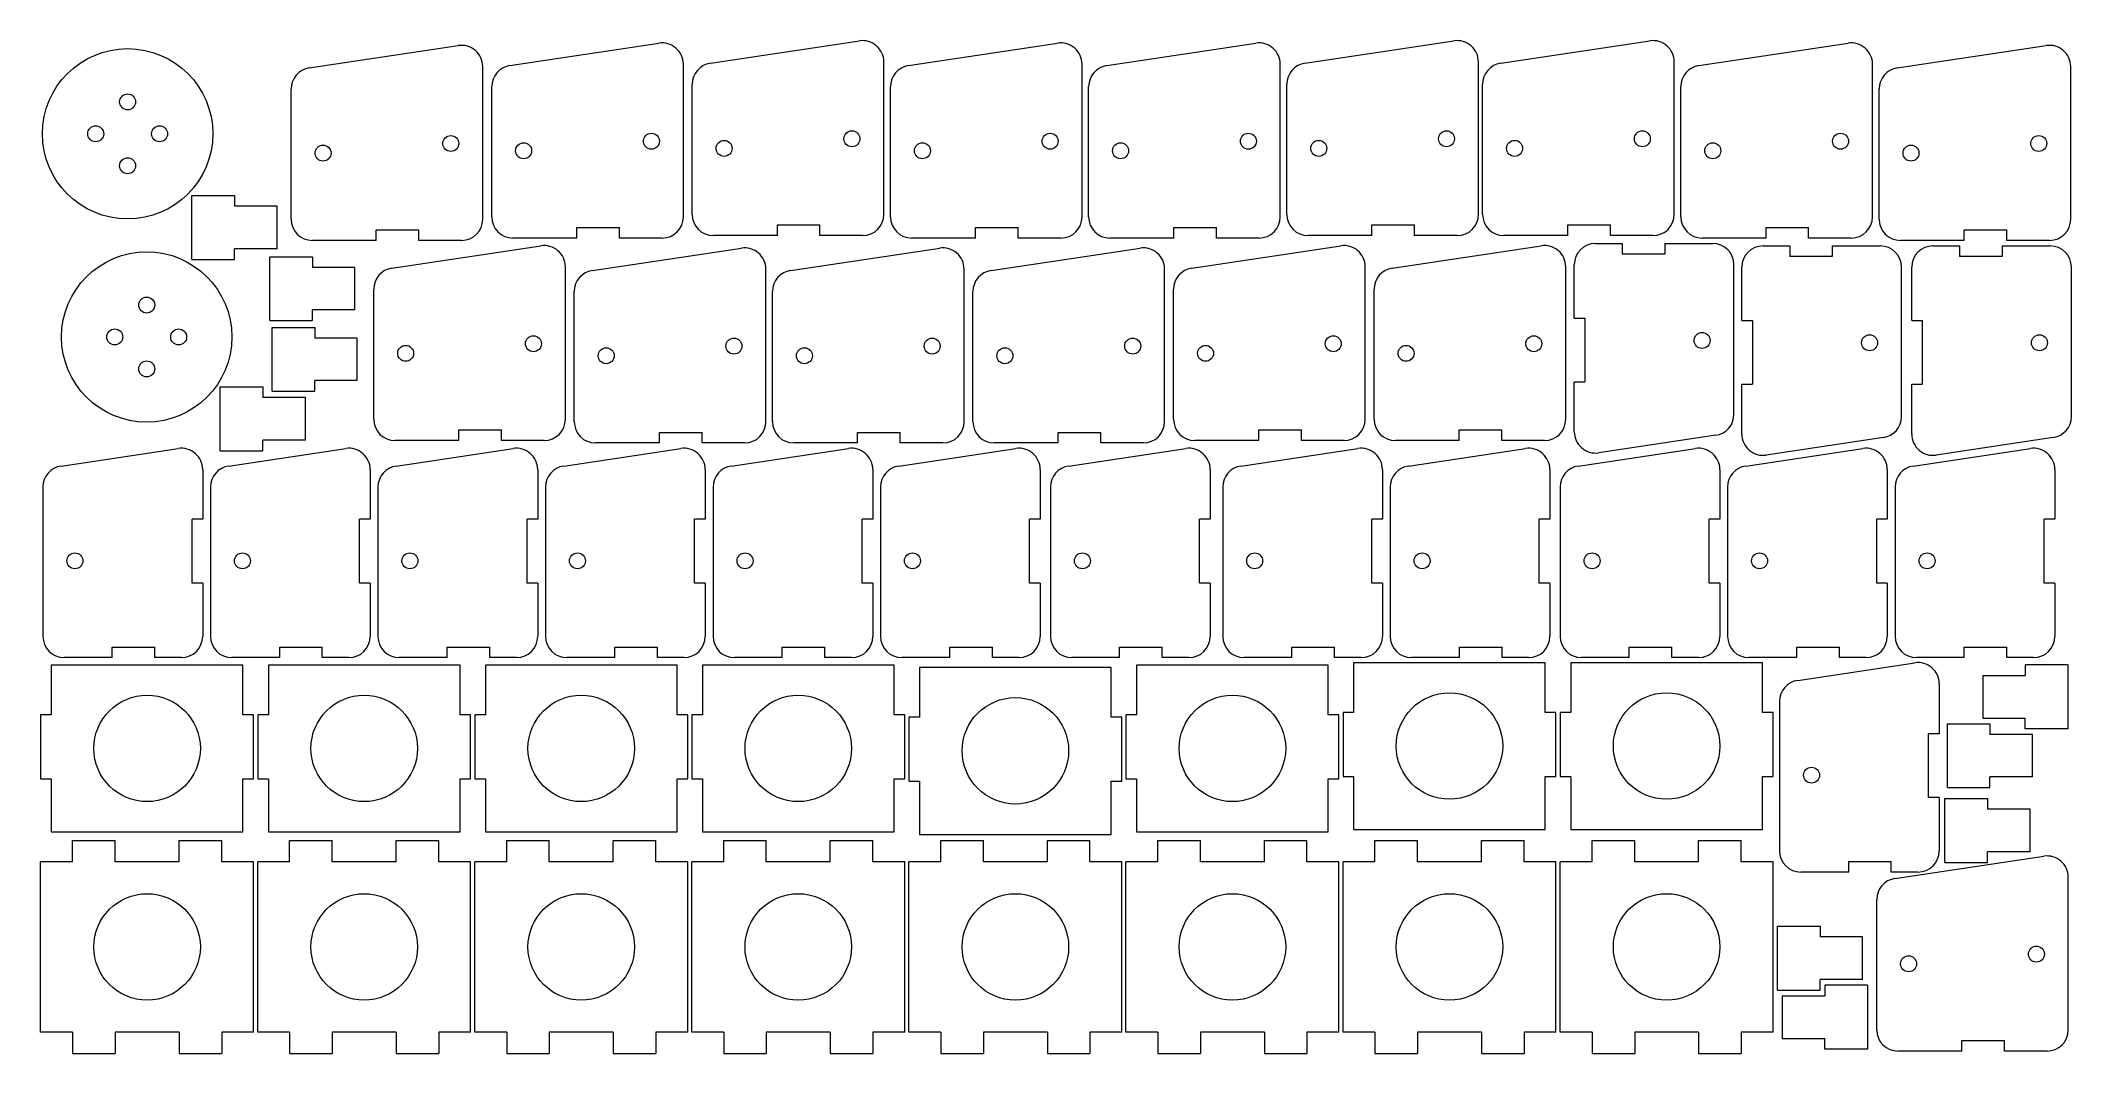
# Model space of a CAD drawing. Header units: inches. Extents: x 0.1 to 23.9, y 0 to 11.9.
import ezdxf

# ---------------------------------------------------------------- set-up
doc = ezdxf.new("R2010")
doc.units = ezdxf.units.IN
doc.header["$MEASUREMENT"] = 0

msp = doc.modelspace()

# ---------------------------------------------------------------- linework, layer by layer
at = {"color": 7, "linetype": 'Continuous', "lineweight": 15}
for p, q in [((7.939, 11.673), (9.689, 11.936)), ((14.919, 11.673), (16.669, 11.936)), ((17.218, 11.673), (18.968, 11.936)), ((3.23, 11.618), (4.98, 11.88)), ((5.585, 11.646), (7.335, 11.908)), ((9.976, 9.898), (9.976, 11.688)), ((10.266, 11.646), (12.016, 11.908)), ((12.592, 11.646), (14.342, 11.908)), ((16.956, 9.898), (16.956, 11.688)), ((19.255, 9.898), (19.255, 11.688)), ((19.545, 11.646), (21.295, 11.908)), ((21.872, 11.618), (23.622, 11.88)), ((5.267, 9.842), (5.267, 11.633)), ((7.622, 9.87), (7.622, 11.661)), ((12.303, 9.87), (12.303, 11.661)), ((14.63, 9.87), (14.63, 11.661)), ((21.582, 9.87), (21.582, 11.661)), ((23.909, 9.842), (23.909, 11.633)), ((3.017, 9.842), (3.017, 11.371)), ((5.372, 9.87), (5.372, 11.398)), ((7.726, 9.898), (7.726, 11.426)), ((10.053, 9.87), (10.053, 11.398)), ((12.38, 9.87), (12.38, 11.398)), ((14.706, 9.898), (14.706, 11.426)), ((17.005, 9.898), (17.005, 11.426)), ((19.332, 9.87), (19.332, 11.398)), ((21.659, 9.842), (21.659, 11.371)), ((1.853, 10.119), (2.353, 10.119)), ((1.853, 9.369), (1.853, 10.119)), ((2.353, 10.119), (2.353, 9.994)), ((2.853, 9.994), (2.353, 9.994)), ((2.853, 9.494), (2.853, 9.994)), ((4.017, 9.592), (3.267, 9.592)), ((4.017, 9.592), (4.017, 9.717)), ((4.017, 9.717), (4.517, 9.717)), ((4.517, 9.592), (4.517, 9.717)), ((5.017, 9.592), (4.517, 9.592)), ((6.372, 9.62), (5.622, 9.62)), ((6.372, 9.62), (6.372, 9.745)), ((6.372, 9.745), (6.872, 9.745)), ((6.872, 9.62), (6.872, 9.745)), ((7.372, 9.62), (6.872, 9.62)), ((8.726, 9.648), (7.976, 9.648)), ((8.726, 9.648), (8.726, 9.773)), ((8.726, 9.773), (9.226, 9.773)), ((9.226, 9.648), (9.226, 9.773)), ((9.726, 9.648), (9.226, 9.648)), ((11.053, 9.62), (10.303, 9.62)), ((11.053, 9.62), (11.053, 9.745)), ((11.053, 9.745), (11.553, 9.745)), ((11.553, 9.62), (11.553, 9.745)), ((12.053, 9.62), (11.553, 9.62)), ((13.38, 9.62), (12.63, 9.62)), ((13.38, 9.62), (13.38, 9.745)), ((13.38, 9.745), (13.88, 9.745)), ((13.88, 9.62), (13.88, 9.745)), ((14.38, 9.62), (13.88, 9.62)), ((15.706, 9.648), (14.956, 9.648)), ((15.706, 9.648), (15.706, 9.773)), ((15.706, 9.773), (16.206, 9.773)), ((16.206, 9.648), (16.206, 9.773)), ((16.706, 9.648), (16.206, 9.648)), ((18.005, 9.648), (17.255, 9.648)), ((18.005, 9.648), (18.005, 9.773)), ((18.005, 9.773), (18.505, 9.773)), ((18.331, 9.555), (18.643, 9.555)), ((18.505, 9.648), (18.505, 9.773)), ((19.005, 9.648), (18.505, 9.648)), ((18.643, 9.555), (18.643, 9.43)), ((19.143, 9.555), (19.706, 9.555)), ((19.143, 9.555), (19.143, 9.43)), ((20.332, 9.62), (19.582, 9.62)), ((20.332, 9.62), (20.332, 9.745)), ((20.332, 9.745), (20.832, 9.745)), ((20.832, 9.62), (20.832, 9.745)), ((21.332, 9.62), (20.832, 9.62)), ((22.659, 9.592), (21.909, 9.592)), ((22.659, 9.592), (22.659, 9.717)), ((22.659, 9.717), (23.159, 9.717)), ((23.159, 9.592), (23.159, 9.717)), ((23.659, 9.592), (23.159, 9.592)), ((1.853, 9.369), (2.353, 9.369)), ((2.353, 9.369), (2.353, 9.494)), ((2.853, 9.494), (2.353, 9.494)), ((2.767, 9.4), (3.267, 9.4)), ((2.767, 8.65), (2.767, 9.4)), ((3.267, 9.4), (3.267, 9.275)), ((4.2, 9.267), (5.95, 9.529)), ((6.554, 9.239), (8.304, 9.502)), ((8.881, 9.239), (10.631, 9.502)), ((11.235, 9.239), (12.985, 9.502)), ((13.59, 9.267), (15.34, 9.529)), ((15.944, 9.267), (17.694, 9.529)), ((18.081, 8.68), (18.081, 9.305)), ((19.143, 9.43), (18.643, 9.43)), ((19.956, 7.551), (19.956, 9.305)), ((20.298, 9.527), (20.61, 9.527)), ((20.61, 9.527), (20.61, 9.402)), ((21.11, 9.402), (20.61, 9.402)), ((21.11, 9.527), (21.673, 9.527)), ((21.11, 9.527), (21.11, 9.402)), ((22.292, 9.527), (22.604, 9.527)), ((22.604, 9.527), (22.604, 9.402)), ((23.104, 9.402), (22.604, 9.402)), ((23.104, 9.527), (23.667, 9.527)), ((23.104, 9.527), (23.104, 9.402)), ((3.767, 9.275), (3.267, 9.275)), ((3.767, 8.775), (3.767, 9.275)), ((6.237, 7.491), (6.237, 9.282)), ((8.591, 7.463), (8.591, 9.254)), ((10.918, 7.463), (10.918, 9.254)), ((13.272, 7.463), (13.272, 9.254)), ((15.627, 7.491), (15.627, 9.282)), ((17.981, 7.491), (17.981, 9.282)), ((20.048, 8.652), (20.048, 9.277)), ((21.923, 7.524), (21.923, 9.277)), ((22.042, 8.652), (22.042, 9.277)), ((23.917, 7.524), (23.917, 9.277)), ((3.987, 7.491), (3.987, 9.019)), ((6.341, 7.463), (6.341, 8.992)), ((8.668, 7.463), (8.668, 8.992)), ((11.022, 7.463), (11.022, 8.992)), ((13.377, 7.491), (13.377, 9.019)), ((15.731, 7.491), (15.731, 9.019)), ((2.767, 8.65), (3.267, 8.65)), ((3.267, 8.65), (3.267, 8.775)), ((3.767, 8.775), (3.267, 8.775)), ((18.081, 8.68), (18.206, 8.68)), ((18.206, 8.68), (18.206, 7.93)), ((20.048, 8.652), (20.173, 8.652)), ((20.173, 8.652), (20.173, 7.902)), ((22.042, 8.652), (22.167, 8.652)), ((22.167, 8.652), (22.167, 7.902)), ((2.794, 8.57), (3.294, 8.57)), ((2.794, 7.82), (2.794, 8.57)), ((3.294, 8.57), (3.294, 8.445)), ((3.794, 8.445), (3.294, 8.445)), ((3.794, 7.945), (3.794, 8.445)), ((2.185, 7.872), (2.685, 7.872)), ((2.185, 7.122), (2.185, 7.872)), ((2.685, 7.872), (2.685, 7.747)), ((3.294, 7.82), (3.294, 7.945)), ((3.794, 7.945), (3.294, 7.945)), ((18.081, 7.93), (18.206, 7.93)), ((18.081, 7.345), (18.081, 7.93)), ((20.048, 7.902), (20.173, 7.902)), ((20.048, 7.318), (20.048, 7.902)), ((22.042, 7.902), (22.167, 7.902)), ((22.042, 7.318), (22.042, 7.902)), ((3.185, 7.747), (2.685, 7.747)), ((2.794, 7.82), (3.294, 7.82)), ((3.185, 7.247), (3.185, 7.747)), ((2.685, 7.122), (2.685, 7.247)), ((3.185, 7.247), (2.685, 7.247)), ((4.987, 7.241), (4.237, 7.241)), ((4.987, 7.241), (4.987, 7.366)), ((4.987, 7.366), (5.487, 7.366)), ((5.487, 7.241), (5.487, 7.366)), ((5.987, 7.241), (5.487, 7.241)), ((7.341, 7.213), (6.591, 7.213)), ((7.341, 7.213), (7.341, 7.338)), ((7.341, 7.338), (7.841, 7.338)), ((7.841, 7.213), (7.841, 7.338)), ((8.341, 7.213), (7.841, 7.213)), ((9.668, 7.213), (8.918, 7.213)), ((9.668, 7.213), (9.668, 7.338)), ((9.668, 7.338), (10.168, 7.338)), ((10.168, 7.213), (10.168, 7.338)), ((10.668, 7.213), (10.168, 7.213)), ((12.022, 7.213), (11.272, 7.213)), ((12.022, 7.213), (12.022, 7.338)), ((12.022, 7.338), (12.522, 7.338)), ((12.522, 7.213), (12.522, 7.338)), ((13.022, 7.213), (12.522, 7.213)), ((14.377, 7.241), (13.627, 7.241)), ((14.377, 7.241), (14.377, 7.366)), ((14.377, 7.366), (14.877, 7.366)), ((14.877, 7.241), (14.877, 7.366)), ((15.377, 7.241), (14.877, 7.241)), ((16.731, 7.241), (15.981, 7.241)), ((16.731, 7.241), (16.731, 7.366)), ((16.731, 7.366), (17.231, 7.366)), ((17.231, 7.241), (17.231, 7.366)), ((17.731, 7.241), (17.231, 7.241)), ((19.743, 7.304), (18.368, 7.098)), ((21.71, 7.277), (20.335, 7.07)), ((23.704, 7.277), (22.329, 7.07)), ((0.317, 6.942), (1.692, 7.148)), ((2.185, 7.122), (2.685, 7.122)), ((2.284, 6.942), (3.659, 7.148)), ((4.25, 6.942), (5.625, 7.148)), ((6.217, 6.942), (7.592, 7.148)), ((8.184, 6.942), (9.559, 7.148)), ((10.15, 6.942), (11.525, 7.148)), ((12.145, 6.942), (13.52, 7.148)), ((14.167, 6.942), (15.542, 7.148)), ((16.133, 6.942), (17.508, 7.148)), ((18.128, 6.942), (19.503, 7.148)), ((20.094, 6.942), (21.469, 7.148)), ((22.061, 6.942), (23.436, 7.148)), ((0.104, 6.695), (0.104, 4.942)), ((1.979, 6.901), (1.979, 6.317)), ((2.071, 6.695), (2.071, 4.942)), ((3.946, 6.901), (3.946, 6.317)), ((4.037, 6.695), (4.037, 4.942)), ((5.912, 6.901), (5.912, 6.317)), ((6.004, 6.695), (6.004, 4.942)), ((7.879, 6.901), (7.879, 6.317)), ((7.971, 6.695), (7.971, 4.942)), ((9.846, 6.901), (9.846, 6.317)), ((9.937, 6.695), (9.937, 4.942)), ((11.812, 6.901), (11.812, 6.317)), ((11.932, 6.695), (11.932, 4.942)), ((13.807, 6.901), (13.807, 6.317)), ((13.954, 6.695), (13.954, 4.942)), ((15.829, 6.901), (15.829, 6.317)), ((15.92, 6.695), (15.92, 4.942)), ((17.795, 6.901), (17.795, 6.317)), ((17.915, 6.695), (17.915, 4.942)), ((19.79, 6.901), (19.79, 6.317)), ((19.881, 6.695), (19.881, 4.942)), ((21.756, 6.901), (21.756, 6.317)), ((21.848, 6.695), (21.848, 4.942)), ((23.723, 6.901), (23.723, 6.317)), ((1.854, 5.567), (1.854, 6.317)), ((1.979, 6.317), (1.854, 6.317)), ((3.821, 5.567), (3.821, 6.317)), ((3.946, 6.317), (3.821, 6.317)), ((5.787, 5.567), (5.787, 6.317)), ((5.912, 6.317), (5.787, 6.317)), ((7.754, 5.567), (7.754, 6.317)), ((7.879, 6.317), (7.754, 6.317)), ((9.721, 5.567), (9.721, 6.317)), ((9.846, 6.317), (9.721, 6.317)), ((11.687, 5.567), (11.687, 6.317)), ((11.812, 6.317), (11.687, 6.317)), ((13.682, 5.567), (13.682, 6.317)), ((13.807, 6.317), (13.682, 6.317)), ((15.704, 5.567), (15.704, 6.317)), ((15.829, 6.317), (15.704, 6.317)), ((17.67, 5.567), (17.67, 6.317)), ((17.795, 6.317), (17.67, 6.317)), ((19.665, 5.567), (19.665, 6.317)), ((19.79, 6.317), (19.665, 6.317)), ((21.631, 5.567), (21.631, 6.317)), ((21.756, 6.317), (21.631, 6.317)), ((23.598, 5.567), (23.598, 6.317)), ((23.723, 6.317), (23.598, 6.317)), ((1.979, 5.567), (1.854, 5.567)), ((1.979, 5.567), (1.979, 4.942)), ((3.946, 5.567), (3.821, 5.567)), ((3.946, 5.567), (3.946, 4.942)), ((5.912, 5.567), (5.787, 5.567)), ((5.912, 5.567), (5.912, 4.942)), ((7.879, 5.567), (7.754, 5.567)), ((7.879, 5.567), (7.879, 4.942)), ((9.846, 5.567), (9.721, 5.567)), ((9.846, 5.567), (9.846, 4.942)), ((11.812, 5.567), (11.687, 5.567)), ((11.812, 5.567), (11.812, 4.942)), ((13.807, 5.567), (13.682, 5.567)), ((13.807, 5.567), (13.807, 4.942)), ((15.829, 5.567), (15.704, 5.567)), ((15.829, 5.567), (15.829, 4.942)), ((17.795, 5.567), (17.67, 5.567)), ((17.795, 5.567), (17.795, 4.942)), ((19.79, 5.567), (19.665, 5.567)), ((19.79, 5.567), (19.79, 4.942)), ((21.756, 5.567), (21.631, 5.567)), ((21.756, 5.567), (21.756, 4.942)), ((23.723, 5.567), (23.598, 5.567)), ((23.723, 5.567), (23.723, 4.942)), ((0.917, 4.692), (0.917, 4.817)), ((0.917, 4.817), (1.417, 4.817)), ((1.417, 4.692), (1.417, 4.817)), ((2.883, 4.692), (2.883, 4.817)), ((2.883, 4.817), (3.383, 4.817)), ((3.383, 4.692), (3.383, 4.817)), ((4.85, 4.692), (4.85, 4.817)), ((4.85, 4.817), (5.35, 4.817)), ((5.35, 4.692), (5.35, 4.817)), ((6.817, 4.692), (6.817, 4.817)), ((6.817, 4.817), (7.317, 4.817)), ((7.317, 4.692), (7.317, 4.817)), ((8.783, 4.692), (8.783, 4.817)), ((8.783, 4.817), (9.283, 4.817)), ((9.283, 4.692), (9.283, 4.817)), ((10.75, 4.692), (10.75, 4.817)), ((10.75, 4.817), (11.25, 4.817)), ((11.25, 4.692), (11.25, 4.817)), ((12.744, 4.692), (12.744, 4.817)), ((12.744, 4.817), (13.244, 4.817)), ((13.244, 4.692), (13.244, 4.817)), ((14.766, 4.692), (14.766, 4.817)), ((14.766, 4.817), (15.266, 4.817)), ((15.266, 4.692), (15.266, 4.817)), ((16.733, 4.692), (16.733, 4.817)), ((16.733, 4.817), (17.233, 4.817)), ((17.233, 4.692), (17.233, 4.817)), ((18.727, 4.692), (18.727, 4.817)), ((18.727, 4.817), (19.227, 4.817)), ((19.227, 4.692), (19.227, 4.817)), ((20.694, 4.692), (20.694, 4.817)), ((20.694, 4.817), (21.194, 4.817)), ((21.194, 4.692), (21.194, 4.817)), ((22.66, 4.692), (22.66, 4.817)), ((22.66, 4.817), (23.16, 4.817)), ((23.16, 4.692), (23.16, 4.817)), ((0.202, 4.604), (0.202, 4.02)), ((2.452, 4.604), (0.202, 4.604)), ((0.917, 4.692), (0.354, 4.692)), ((1.729, 4.692), (1.417, 4.692)), ((2.883, 4.692), (2.321, 4.692)), ((2.452, 4.02), (2.452, 4.604)), ((2.75, 4.604), (2.75, 4.02)), ((5, 4.604), (2.75, 4.604)), ((3.696, 4.692), (3.383, 4.692)), ((4.85, 4.692), (4.287, 4.692)), ((5, 4.02), (5, 4.604)), ((5.298, 4.604), (5.298, 4.02)), ((7.548, 4.604), (5.298, 4.604)), ((5.662, 4.692), (5.35, 4.692)), ((6.817, 4.692), (6.254, 4.692)), ((7.629, 4.692), (7.317, 4.692)), ((7.548, 4.02), (7.548, 4.604)), ((7.846, 4.604), (7.846, 4.02)), ((10.096, 4.604), (7.846, 4.604)), ((8.783, 4.692), (8.221, 4.692)), ((9.596, 4.692), (9.283, 4.692)), ((10.096, 4.02), (10.096, 4.604)), ((10.75, 4.692), (10.187, 4.692)), ((10.395, 4.577), (10.395, 3.992)), ((12.645, 4.577), (10.395, 4.577)), ((11.562, 4.692), (11.25, 4.692)), ((12.744, 4.692), (12.182, 4.692)), ((12.645, 3.992), (12.645, 4.577)), ((12.943, 4.604), (12.943, 4.02)), ((15.193, 4.604), (12.943, 4.604)), ((13.557, 4.692), (13.244, 4.692)), ((14.766, 4.692), (14.204, 4.692)), ((15.193, 4.02), (15.193, 4.604)), ((15.579, 4.692), (15.266, 4.692)), ((15.491, 4.632), (15.491, 4.047)), ((17.741, 4.632), (15.491, 4.632)), ((16.733, 4.692), (16.17, 4.692)), ((17.545, 4.692), (17.233, 4.692)), ((17.741, 4.047), (17.741, 4.632)), ((18.04, 4.632), (18.04, 4.047)), ((20.29, 4.632), (18.04, 4.632)), ((18.727, 4.692), (18.165, 4.692)), ((19.54, 4.692), (19.227, 4.692)), ((20.694, 4.692), (20.131, 4.692)), ((20.29, 4.047), (20.29, 4.632)), ((20.704, 4.425), (22.079, 4.631)), ((21.506, 4.692), (21.194, 4.692)), ((22.66, 4.692), (22.098, 4.692)), ((23.473, 4.692), (23.16, 4.692)), ((23.876, 4.608), (23.376, 4.608)), ((23.376, 4.608), (23.376, 4.483)), ((23.876, 4.608), (23.876, 3.858)), ((22.366, 4.384), (22.366, 3.799)), ((22.876, 4.483), (23.376, 4.483)), ((22.876, 4.483), (22.876, 3.983)), ((20.491, 4.178), (20.491, 2.424)), ((0.202, 4.02), (0.077, 4.02)), ((0.077, 4.02), (0.077, 3.27)), ((2.577, 4.02), (2.452, 4.02)), ((2.577, 3.27), (2.577, 4.02)), ((2.75, 4.02), (2.625, 4.02)), ((2.625, 4.02), (2.625, 3.27)), ((5.125, 4.02), (5, 4.02)), ((5.125, 3.27), (5.125, 4.02)), ((5.298, 4.02), (5.173, 4.02)), ((5.173, 4.02), (5.173, 3.27)), ((7.673, 4.02), (7.548, 4.02)), ((7.673, 3.27), (7.673, 4.02)), ((7.846, 4.02), (7.721, 4.02)), ((7.721, 4.02), (7.721, 3.27)), ((10.221, 4.02), (10.096, 4.02)), ((10.221, 3.27), (10.221, 4.02)), ((10.395, 3.992), (10.27, 3.992)), ((10.27, 3.992), (10.27, 3.242)), ((12.77, 3.992), (12.645, 3.992)), ((12.77, 3.242), (12.77, 3.992)), ((12.943, 4.02), (12.818, 4.02)), ((12.818, 4.02), (12.818, 3.27)), ((15.318, 4.02), (15.193, 4.02)), ((15.318, 3.27), (15.318, 4.02)), ((15.491, 4.047), (15.366, 4.047)), ((15.366, 4.047), (15.366, 3.297)), ((17.866, 4.047), (17.741, 4.047)), ((17.866, 3.297), (17.866, 4.047)), ((18.04, 4.047), (17.915, 4.047)), ((17.915, 4.047), (17.915, 3.297)), ((20.415, 4.047), (20.29, 4.047)), ((20.415, 3.297), (20.415, 4.047)), ((22.461, 3.916), (22.961, 3.916)), ((22.461, 3.166), (22.461, 3.916)), ((22.876, 3.983), (23.376, 3.983)), ((22.961, 3.916), (22.961, 3.791)), ((23.376, 3.858), (23.376, 3.983)), ((23.876, 3.858), (23.376, 3.858)), ((22.241, 3.049), (22.241, 3.799)), ((22.366, 3.799), (22.241, 3.799)), ((23.461, 3.791), (22.961, 3.791)), ((23.461, 3.291), (23.461, 3.791)), ((0.077, 3.27), (0.202, 3.27)), ((0.202, 3.27), (0.202, 2.645)), ((2.452, 2.645), (2.452, 3.27)), ((2.452, 3.27), (2.577, 3.27)), ((2.625, 3.27), (2.75, 3.27)), ((2.75, 3.27), (2.75, 2.645)), ((5, 2.645), (5, 3.27)), ((5, 3.27), (5.125, 3.27)), ((5.173, 3.27), (5.298, 3.27)), ((5.298, 3.27), (5.298, 2.645)), ((7.548, 2.645), (7.548, 3.27)), ((7.548, 3.27), (7.673, 3.27)), ((7.721, 3.27), (7.846, 3.27)), ((7.846, 3.27), (7.846, 2.645)), ((10.096, 2.645), (10.096, 3.27)), ((10.096, 3.27), (10.221, 3.27)), ((10.27, 3.242), (10.395, 3.242)), ((10.395, 3.242), (10.395, 2.617)), ((12.645, 2.617), (12.645, 3.242)), ((12.645, 3.242), (12.77, 3.242)), ((12.818, 3.27), (12.943, 3.27)), ((12.943, 3.27), (12.943, 2.645)), ((15.193, 2.645), (15.193, 3.27)), ((15.193, 3.27), (15.318, 3.27)), ((15.366, 3.297), (15.491, 3.297)), ((15.491, 3.297), (15.491, 2.672)), ((17.741, 2.672), (17.741, 3.297)), ((17.741, 3.297), (17.866, 3.297)), ((17.915, 3.297), (18.04, 3.297)), ((18.04, 3.297), (18.04, 2.672)), ((20.29, 2.672), (20.29, 3.297)), ((20.29, 3.297), (20.415, 3.297)), ((22.461, 3.166), (22.961, 3.166)), ((22.961, 3.166), (22.961, 3.291)), ((23.461, 3.291), (22.961, 3.291)), ((22.366, 3.049), (22.241, 3.049)), ((22.366, 3.049), (22.366, 2.424)), ((22.433, 3.038), (22.933, 3.038)), ((22.433, 2.288), (22.433, 3.038)), ((22.933, 3.038), (22.933, 2.913)), ((23.433, 2.913), (22.933, 2.913)), ((23.433, 2.413), (23.433, 2.913)), ((0.202, 2.645), (2.452, 2.645)), ((2.75, 2.645), (5, 2.645)), ((5.298, 2.645), (7.548, 2.645)), ((7.846, 2.645), (10.096, 2.645)), ((12.943, 2.645), (15.193, 2.645)), ((15.491, 2.672), (17.741, 2.672)), ((18.04, 2.672), (20.29, 2.672)), ((0.452, 2.295), (0.452, 2.545)), ((0.452, 2.545), (0.952, 2.545)), ((0.952, 2.295), (0.952, 2.545)), ((1.702, 2.545), (2.202, 2.545)), ((1.702, 2.295), (1.702, 2.545)), ((2.202, 2.295), (2.202, 2.545)), ((3, 2.295), (3, 2.545)), ((3, 2.545), (3.5, 2.545)), ((3.5, 2.295), (3.5, 2.545)), ((4.25, 2.545), (4.75, 2.545)), ((4.25, 2.295), (4.25, 2.545)), ((4.75, 2.295), (4.75, 2.545)), ((5.548, 2.295), (5.548, 2.545)), ((5.548, 2.545), (6.048, 2.545)), ((6.048, 2.295), (6.048, 2.545)), ((6.798, 2.545), (7.298, 2.545)), ((6.798, 2.295), (6.798, 2.545)), ((7.298, 2.295), (7.298, 2.545)), ((8.096, 2.295), (8.096, 2.545)), ((8.096, 2.545), (8.596, 2.545)), ((8.596, 2.295), (8.596, 2.545)), ((9.346, 2.545), (9.846, 2.545)), ((9.346, 2.295), (9.346, 2.545)), ((9.846, 2.295), (9.846, 2.545)), ((10.395, 2.617), (12.645, 2.617)), ((10.645, 2.295), (10.645, 2.545)), ((10.645, 2.545), (11.145, 2.545)), ((11.145, 2.295), (11.145, 2.545)), ((11.895, 2.545), (12.395, 2.545)), ((11.895, 2.295), (11.895, 2.545)), ((12.395, 2.295), (12.395, 2.545)), ((13.193, 2.295), (13.193, 2.545)), ((13.193, 2.545), (13.693, 2.545)), ((13.693, 2.295), (13.693, 2.545)), ((14.443, 2.545), (14.943, 2.545)), ((14.443, 2.295), (14.443, 2.545)), ((14.943, 2.295), (14.943, 2.545)), ((15.741, 2.295), (15.741, 2.545)), ((15.741, 2.545), (16.241, 2.545)), ((16.241, 2.295), (16.241, 2.545)), ((16.991, 2.545), (17.491, 2.545)), ((16.991, 2.295), (16.991, 2.545)), ((17.491, 2.295), (17.491, 2.545)), ((18.29, 2.295), (18.29, 2.545)), ((18.29, 2.545), (18.79, 2.545)), ((18.79, 2.295), (18.79, 2.545)), ((19.54, 2.545), (20.04, 2.545)), ((19.54, 2.295), (19.54, 2.545)), ((20.04, 2.295), (20.04, 2.545)), ((22.933, 2.288), (22.933, 2.413)), ((23.433, 2.413), (22.933, 2.413)), ((0.452, 2.295), (0.077, 2.295)), ((0.077, 0.295), (0.077, 2.295)), ((1.702, 2.295), (0.952, 2.295)), ((2.577, 2.295), (2.202, 2.295)), ((2.577, 0.295), (2.577, 2.295)), ((3, 2.295), (2.625, 2.295)), ((2.625, 0.295), (2.625, 2.295)), ((4.25, 2.295), (3.5, 2.295)), ((5.125, 2.295), (4.75, 2.295)), ((5.125, 0.295), (5.125, 2.295)), ((5.548, 2.295), (5.173, 2.295)), ((5.173, 0.295), (5.173, 2.295)), ((6.798, 2.295), (6.048, 2.295)), ((7.673, 2.295), (7.298, 2.295)), ((7.673, 0.295), (7.673, 2.295)), ((8.096, 2.295), (7.721, 2.295)), ((7.721, 0.295), (7.721, 2.295)), ((9.346, 2.295), (8.596, 2.295)), ((10.221, 2.295), (9.846, 2.295)), ((10.221, 0.295), (10.221, 2.295)), ((10.645, 2.295), (10.27, 2.295)), ((10.27, 0.295), (10.27, 2.295)), ((11.895, 2.295), (11.145, 2.295)), ((12.77, 2.295), (12.395, 2.295)), ((12.77, 0.295), (12.77, 2.295)), ((13.193, 2.295), (12.818, 2.295)), ((12.818, 0.295), (12.818, 2.295)), ((14.443, 2.295), (13.693, 2.295)), ((15.318, 2.295), (14.943, 2.295)), ((15.318, 0.295), (15.318, 2.295)), ((15.741, 2.295), (15.366, 2.295)), ((15.366, 0.295), (15.366, 2.295)), ((16.991, 2.295), (16.241, 2.295)), ((17.866, 2.295), (17.491, 2.295)), ((17.866, 0.295), (17.866, 2.295)), ((18.29, 2.295), (17.915, 2.295)), ((17.915, 0.295), (17.915, 2.295)), ((19.54, 2.295), (18.79, 2.295)), ((20.415, 2.295), (20.04, 2.295)), ((20.415, 0.295), (20.415, 2.295)), ((21.303, 2.174), (20.741, 2.174)), ((21.303, 2.174), (21.303, 2.299)), ((21.303, 2.299), (21.803, 2.299)), ((21.803, 2.174), (21.803, 2.299)), ((22.116, 2.174), (21.803, 2.174)), ((21.844, 2.098), (23.594, 2.36)), ((22.433, 2.288), (22.933, 2.288)), ((23.881, 0.322), (23.881, 2.113)), ((21.631, 0.322), (21.631, 1.851)), ((20.466, 1.538), (20.966, 1.538)), ((20.466, 0.788), (20.466, 1.538)), ((20.966, 1.538), (20.966, 1.413)), ((21.466, 1.413), (20.966, 1.413)), ((21.466, 0.913), (21.466, 1.413)), ((20.466, 0.788), (20.966, 0.788)), ((20.522, 0.721), (21.022, 0.721)), ((20.522, 0.721), (20.522, 0.221)), ((20.966, 0.788), (20.966, 0.913)), ((21.466, 0.913), (20.966, 0.913)), ((21.522, 0.846), (21.022, 0.846)), ((21.022, 0.846), (21.022, 0.721)), ((21.522, 0.846), (21.522, 0.096)), ((0.452, 0.295), (0.077, 0.295)), ((0.452, 0.295), (0.452, 0.045)), ((0.952, 0.295), (0.952, 0.045)), ((1.702, 0.295), (0.952, 0.295)), ((1.702, 0.295), (1.702, 0.045)), ((2.202, 0.295), (2.202, 0.045)), ((2.577, 0.295), (2.202, 0.295)), ((3, 0.295), (2.625, 0.295)), ((3, 0.295), (3, 0.045)), ((3.5, 0.295), (3.5, 0.045)), ((4.25, 0.295), (3.5, 0.295)), ((4.25, 0.295), (4.25, 0.045)), ((4.75, 0.295), (4.75, 0.045)), ((5.125, 0.295), (4.75, 0.295)), ((5.548, 0.295), (5.173, 0.295)), ((5.548, 0.295), (5.548, 0.045)), ((6.048, 0.295), (6.048, 0.045)), ((6.798, 0.295), (6.048, 0.295)), ((6.798, 0.295), (6.798, 0.045)), ((7.298, 0.295), (7.298, 0.045)), ((7.673, 0.295), (7.298, 0.295)), ((8.096, 0.295), (7.721, 0.295)), ((8.096, 0.295), (8.096, 0.045)), ((8.596, 0.295), (8.596, 0.045)), ((9.346, 0.295), (8.596, 0.295)), ((9.346, 0.295), (9.346, 0.045)), ((9.846, 0.295), (9.846, 0.045)), ((10.221, 0.295), (9.846, 0.295)), ((10.645, 0.295), (10.27, 0.295)), ((10.645, 0.295), (10.645, 0.045)), ((11.145, 0.295), (11.145, 0.045)), ((11.895, 0.295), (11.145, 0.295)), ((11.895, 0.295), (11.895, 0.045)), ((12.395, 0.295), (12.395, 0.045)), ((12.77, 0.295), (12.395, 0.295)), ((13.193, 0.295), (12.818, 0.295)), ((13.193, 0.295), (13.193, 0.045)), ((13.693, 0.295), (13.693, 0.045)), ((14.443, 0.295), (13.693, 0.295)), ((14.443, 0.295), (14.443, 0.045)), ((14.943, 0.295), (14.943, 0.045)), ((15.318, 0.295), (14.943, 0.295)), ((15.741, 0.295), (15.366, 0.295)), ((15.741, 0.295), (15.741, 0.045)), ((16.241, 0.295), (16.241, 0.045)), ((16.991, 0.295), (16.241, 0.295)), ((16.991, 0.295), (16.991, 0.045)), ((17.491, 0.295), (17.491, 0.045)), ((17.866, 0.295), (17.491, 0.295)), ((18.29, 0.295), (17.915, 0.295)), ((18.29, 0.295), (18.29, 0.045)), ((18.79, 0.295), (18.79, 0.045)), ((19.54, 0.295), (18.79, 0.295)), ((19.54, 0.295), (19.54, 0.045)), ((20.04, 0.295), (20.04, 0.045)), ((20.415, 0.295), (20.04, 0.295)), ((0.452, 0.045), (0.952, 0.045)), ((1.702, 0.045), (2.202, 0.045)), ((3, 0.045), (3.5, 0.045)), ((4.25, 0.045), (4.75, 0.045)), ((5.548, 0.045), (6.048, 0.045)), ((6.798, 0.045), (7.298, 0.045)), ((8.096, 0.045), (8.596, 0.045)), ((9.346, 0.045), (9.846, 0.045)), ((10.645, 0.045), (11.145, 0.045)), ((11.895, 0.045), (12.395, 0.045)), ((13.193, 0.045), (13.693, 0.045)), ((14.443, 0.045), (14.943, 0.045)), ((15.741, 0.045), (16.241, 0.045)), ((16.991, 0.045), (17.491, 0.045)), ((18.29, 0.045), (18.79, 0.045)), ((19.54, 0.045), (20.04, 0.045)), ((20.522, 0.221), (21.022, 0.221)), ((21.022, 0.096), (21.022, 0.221)), ((21.522, 0.096), (21.022, 0.096)), ((22.631, 0.072), (21.881, 0.072)), ((22.631, 0.072), (22.631, 0.197)), ((22.631, 0.197), (23.131, 0.197)), ((23.131, 0.072), (23.131, 0.197)), ((23.631, 0.072), (23.131, 0.072))]:
    msp.add_line(p, q, dxfattribs=at)
for centre, radius in [((1.098, 10.844), 1), ((1.098, 11.219), 0.0938), ((0.723, 10.844), 0.0938), ((1.473, 10.844), 0.0937), ((4.892, 10.73), 0.0938), ((5.747, 10.645), 0.0938), ((7.247, 10.757), 0.0938), ((8.101, 10.673), 0.0938), ((9.601, 10.785), 0.0938), ((10.428, 10.645), 0.0938), ((11.928, 10.757), 0.0938), ((12.755, 10.645), 0.0938), ((14.255, 10.757), 0.0938), ((15.081, 10.673), 0.0938), ((16.581, 10.785), 0.0938), ((17.38, 10.673), 0.0938), ((18.88, 10.785), 0.0938), ((19.707, 10.645), 0.0938), ((21.207, 10.757), 0.0938), ((23.534, 10.73), 0.0938), ((1.098, 10.469), 0.0938), ((3.392, 10.617), 0.0938), ((22.034, 10.617), 0.0938), ((1.322, 8.458), 1), ((1.322, 8.833), 0.0938), ((0.947, 8.458), 0.0938), ((1.697, 8.458), 0.0937), ((4.362, 8.266), 0.0938), ((5.862, 8.379), 0.0938), ((8.216, 8.351), 0.0938), ((10.543, 8.351), 0.0938), ((12.897, 8.351), 0.0938), ((13.752, 8.266), 0.0938), ((15.252, 8.379), 0.0938), ((16.106, 8.266), 0.0938), ((17.606, 8.379), 0.0938), ((19.581, 8.417), 0.0938), ((21.548, 8.39), 0.0938), ((23.542, 8.39), 0.0938), ((1.322, 8.083), 0.0938), ((6.716, 8.238), 0.0938), ((9.043, 8.238), 0.0938), ((11.397, 8.238), 0.0938), ((0.479, 5.829), 0.0938), ((2.446, 5.829), 0.0938), ((4.412, 5.829), 0.0938), ((6.379, 5.829), 0.0938), ((8.346, 5.829), 0.0938), ((10.312, 5.829), 0.0938), ((12.307, 5.829), 0.0938), ((14.329, 5.829), 0.0938), ((16.295, 5.829), 0.0938), ((18.29, 5.829), 0.0938), ((20.256, 5.829), 0.0938), ((22.223, 5.829), 0.0938), ((1.327, 3.626), 0.625), ((3.875, 3.626), 0.625), ((6.423, 3.626), 0.625), ((8.971, 3.626), 0.625), ((11.52, 3.598), 0.625), ((14.068, 3.626), 0.625), ((16.616, 3.654), 0.625), ((19.165, 3.654), 0.625), ((20.866, 3.312), 0.0938), ((1.327, 1.295), 0.625), ((3.875, 1.295), 0.625), ((6.423, 1.295), 0.625), ((8.971, 1.295), 0.625), ((11.52, 1.295), 0.625), ((14.068, 1.295), 0.625), ((16.616, 1.295), 0.625), ((19.165, 1.295), 0.625), ((23.506, 1.21), 0.0938), ((22.006, 1.097), 0.0938)]:
    msp.add_circle(centre, radius, dxfattribs=at)
for centre, start, end in [((9.726, 11.688), 0, 98.5308), ((16.706, 11.688), 0, 98.5308), ((19.005, 11.688), 0, 98.5308), ((5.017, 11.633), 0, 98.5308), ((7.372, 11.661), 0, 98.5308), ((12.053, 11.661), 0, 98.5308), ((14.38, 11.661), 0, 98.5308), ((21.332, 11.661), 0, 98.5308), ((23.659, 11.633), 0, 98.5308), ((3.267, 11.371), 98.5308, 180), ((5.622, 11.398), 98.5308, 180), ((7.976, 11.426), 98.5308, 180), ((10.303, 11.398), 98.5308, 180), ((12.63, 11.398), 98.5308, 180), ((14.956, 11.426), 98.5308, 180), ((17.255, 11.426), 98.5308, 180), ((19.582, 11.398), 98.5308, 180), ((21.909, 11.371), 98.5308, 180), ((3.267, 9.842), 180, 270), ((5.017, 9.842), 270, 0), ((5.622, 9.87), 180, 270), ((7.372, 9.87), 270, 0), ((7.976, 9.898), 180, 270), ((9.726, 9.898), 270, 0), ((10.303, 9.87), 180, 270), ((12.053, 9.87), 270, 0), ((12.63, 9.87), 180, 270), ((14.38, 9.87), 270, 0), ((14.956, 9.898), 180, 270), ((16.706, 9.898), 270, 0), ((17.255, 9.898), 180, 270), ((19.005, 9.898), 270, 0), ((19.582, 9.87), 180, 270), ((21.332, 9.87), 270, 0), ((21.909, 9.842), 180, 270), ((23.659, 9.842), 270, 0), ((18.331, 9.305), 90, 180), ((19.706, 9.305), 0, 90), ((5.987, 9.282), 0, 98.5308), ((8.341, 9.254), 0, 98.5308), ((10.668, 9.254), 0, 98.5308), ((13.022, 9.254), 0, 98.5308), ((15.377, 9.282), 0, 98.5308), ((17.731, 9.282), 0, 98.5308), ((20.298, 9.277), 90, 180), ((21.673, 9.277), 0, 90), ((22.292, 9.277), 90, 180), ((23.667, 9.277), 0, 90), ((4.237, 9.019), 98.5308, 180), ((6.591, 8.992), 98.5308, 180), ((8.918, 8.992), 98.5308, 180), ((11.272, 8.992), 98.5308, 180), ((13.627, 9.019), 98.5308, 180), ((15.981, 9.019), 98.5308, 180), ((4.237, 7.491), 180, 270), ((5.987, 7.491), 270, 0), ((6.591, 7.463), 180, 270), ((8.341, 7.463), 270, 0), ((8.918, 7.463), 180, 270), ((10.668, 7.463), 270, 0), ((11.272, 7.463), 180, 270), ((13.022, 7.463), 270, 0), ((13.627, 7.491), 180, 270), ((15.377, 7.491), 270, 0), ((15.981, 7.491), 180, 270), ((17.731, 7.491), 270, 0), ((19.706, 7.551), 278.5308, 0), ((21.673, 7.524), 278.5308, 0), ((23.667, 7.524), 278.5308, 0), ((18.331, 7.345), 180, 278.5308), ((20.298, 7.318), 180, 278.5308), ((22.292, 7.318), 180, 278.5308), ((0.354, 6.695), 98.5308, 180), ((1.729, 6.901), 0, 98.5308), ((2.321, 6.695), 98.5308, 180), ((3.696, 6.901), 0, 98.5308), ((4.287, 6.695), 98.5308, 180), ((5.662, 6.901), 0, 98.5308), ((6.254, 6.695), 98.5308, 180), ((7.629, 6.901), 0, 98.5308), ((8.221, 6.695), 98.5308, 180), ((9.596, 6.901), 0, 98.5308), ((10.187, 6.695), 98.5308, 180), ((11.562, 6.901), 0, 98.5308), ((12.182, 6.695), 98.5308, 180), ((13.557, 6.901), 0, 98.5308), ((14.204, 6.695), 98.5308, 180), ((15.579, 6.901), 0, 98.5308), ((16.17, 6.695), 98.5308, 180), ((17.545, 6.901), 0, 98.5308), ((18.165, 6.695), 98.5308, 180), ((19.54, 6.901), 0, 98.5308), ((20.131, 6.695), 98.5308, 180), ((21.506, 6.901), 0, 98.5308), ((22.098, 6.695), 98.5308, 180), ((23.473, 6.901), 0, 98.5308), ((0.354, 4.942), 180, 270), ((1.729, 4.942), 270, 0), ((2.321, 4.942), 180, 270), ((3.696, 4.942), 270, 0), ((4.287, 4.942), 180, 270), ((5.662, 4.942), 270, 0), ((6.254, 4.942), 180, 270), ((7.629, 4.942), 270, 0), ((8.221, 4.942), 180, 270), ((9.596, 4.942), 270, 0), ((10.187, 4.942), 180, 270), ((11.562, 4.942), 270, 0), ((12.182, 4.942), 180, 270), ((13.557, 4.942), 270, 0), ((14.204, 4.942), 180, 270), ((15.579, 4.942), 270, 0), ((16.17, 4.942), 180, 270), ((17.545, 4.942), 270, 0), ((18.165, 4.942), 180, 270), ((19.54, 4.942), 270, 0), ((20.131, 4.942), 180, 270), ((21.506, 4.942), 270, 0), ((22.098, 4.942), 180, 270), ((23.473, 4.942), 270, 0), ((22.116, 4.384), 0, 98.5308), ((20.741, 4.178), 98.5308, 180), ((20.741, 2.424), 180, 270), ((22.116, 2.424), 270, 0), ((23.631, 2.113), 0, 98.5308), ((21.881, 1.851), 98.5308, 180), ((21.881, 0.322), 180, 270), ((23.631, 0.322), 270, 0)]:
    msp.add_arc(centre, 0.25, start, end, dxfattribs=at)

doc.saveas('drawing.dxf')
